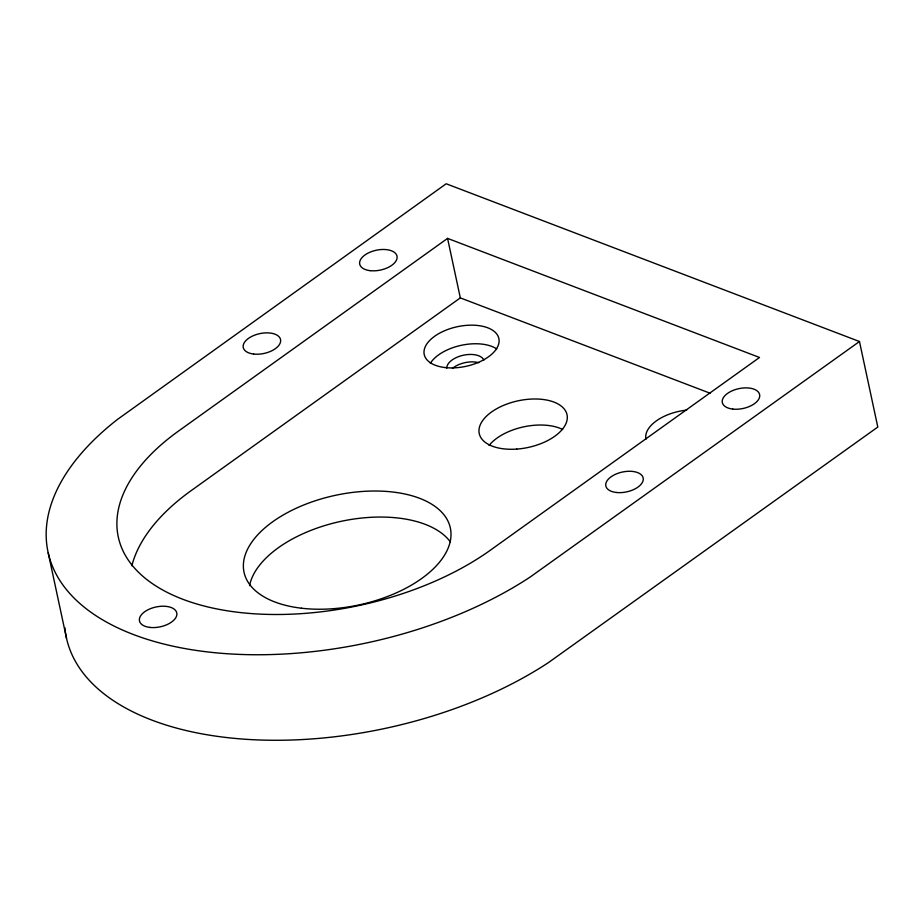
<?xml version="1.0" encoding="UTF-8"?>
<svg xmlns="http://www.w3.org/2000/svg" width="924" height="924" viewBox="0 0 924 924"><rect width="100%" height="100%" fill="white"/><g stroke="black" fill="none" stroke-linecap="round" stroke-linejoin="round"><path stroke-width="1.39" d="M447.574 238.392L178.471 431.092A221.079 117.487 -12.1 0 0 182.767 599.249A221.079 117.487 -12.1 0 0 490.413 550.173L759.516 357.473L447.574 238.392L460.325 297.886L710.417 393.347M460.325 297.886L191.222 490.586A221.079 117.487 -12.1 0 0 131.855 565.8M859.47 341.522L530.307 576.946A292.931 155.659 -12.1 0 1 133.472 634.545A292.931 155.659 -12.1 0 1 117.544 419.381L446.188 183.772L859.47 341.522L877.8 427.05L548.637 662.462A292.931 155.659 -12.1 0 1 247.355 739.385A292.931 155.659 -12.1 0 1 65.315 631.669M48.198 552.829L66.528 638.345M65.142 630.318A292.931 155.659 -12.1 0 1 64.853 627.604M489.073 445.483A44.895 23.851 -12.1 0 1 562.658 429.498M452.39 368.433A19.081 10.141 -12.1 0 1 478.759 362.705M249.572 585.677A105.486 56.052 -12.1 0 1 340.482 521.459A105.486 56.052 -12.1 0 1 450.45 542.018M645.968 439.258A38.161 20.27 -12.1 0 1 686.659 410.129M430.307 363.363A38.161 20.27 -12.1 0 1 461.111 345.345A38.161 20.27 -12.1 0 1 496.754 348.926M446.777 368.122A19.081 10.141 -12.1 0 1 463.328 355.232A19.081 10.141 -12.1 0 1 483.864 360.06M516.828 449.087L514.553 449.214A44.895 23.851 -12.1 0 1 480.053 436.047L479.602 434.869A44.895 23.851 -12.1 0 1 520.2 400.392A44.895 23.851 -12.1 0 1 567.278 418.364A44.895 23.851 -12.1 0 1 516.828 449.087M444.987 367.544A38.161 20.27 -12.1 0 0 499.029 339.478A38.161 20.27 -12.1 0 0 440.679 332.582A38.161 20.27 -12.1 0 0 444.987 367.544M301.363 608.2A105.486 56.052 -12.1 0 0 450.785 530.619A105.486 56.052 -12.1 0 0 289.443 511.561A105.486 56.052 -12.1 0 0 301.363 608.2M149.827 627.408A19.081 10.141 -12.1 0 0 176.854 613.374A19.081 10.141 -12.1 0 0 147.667 609.932A19.081 10.141 -12.1 0 0 149.827 627.408M732.674 409.066A19.081 10.141 -12.1 0 0 759.701 395.045A19.081 10.141 -12.1 0 0 730.514 391.591A19.081 10.141 -12.1 0 0 732.674 409.066M370.062 270.651A19.081 10.141 -12.1 0 0 397.089 256.618A19.081 10.141 -12.1 0 0 367.914 253.176A19.081 10.141 -12.1 0 0 370.062 270.651M616.216 492.469A19.081 10.141 -12.1 0 0 643.243 478.436A19.081 10.141 -12.1 0 0 614.056 474.982A19.081 10.141 -12.1 0 0 616.216 492.469M253.615 354.042A19.081 10.141 -12.1 0 0 280.63 340.02A19.081 10.141 -12.1 0 0 251.455 336.567A19.081 10.141 -12.1 0 0 253.615 354.042"/></g></svg>
